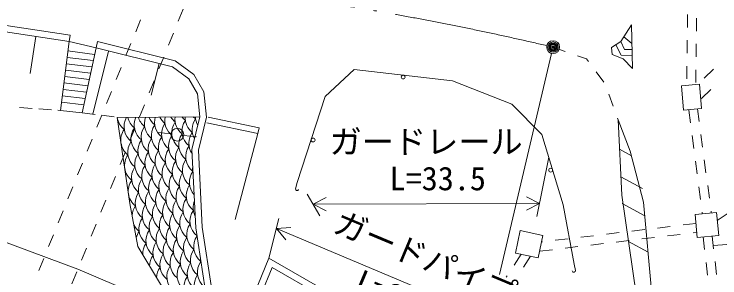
# Model space of a CAD drawing. Units: millimetres, scale not verified. Extents: x 40000 to 680000, y 20000 to 380000.
# Drawn here: x 183840 to 238660, y 273440 to 293912 of the extents above; entities that cross this region are included whole.
import ezdxf
from ezdxf.enums import TextEntityAlignment as Align

# ---------------------------------------------------------------- set-up
doc = ezdxf.new("R2010")
doc.units = ezdxf.units.MM
doc.header["$LTSCALE"] = 1000
doc.header["$PDMODE"] = 32
doc.header["$PDSIZE"] = 500
doc.linetypes.add('LONG_DASHED_DOTTED', pattern=[15.25, 12, -1.5, 0.25, -1.5])
for name, color, linetype, lineweight in [('M-BGD', 7, 'Continuous', 13), ('M-BMK', 2, 'Continuous', 13), ('M-STR-HTXT', 7, 'Continuous', 13)]:
    doc.layers.add(name, color=color, linetype=linetype, lineweight=lineweight)
doc.layers.add('M-OTRS', color=6, linetype='Continuous')
doc.styles.add('ＭＳ ゴシック', font='')
doc.styles.get('ＭＳ ゴシック').set_extended_font_data('MS Gothic')

msp = doc.modelspace()

# ---------------------------------------------------------------- linework, layer by layer
at = {"layer": 'M-BGD'}
for p, q in [((196594, 293364), (196969, 294290)), ((236148, 293881), (236136, 292881)), ((193281, 292548), (193656, 293475)), ((236844, 293598), (236833, 292598)), ((231790, 293085), (230954, 291779)), ((231871, 289679), (231790, 293085)), ((188106, 291780), (183158, 292538)), ((188106, 291780), (188182, 292275)), ((195843, 291510), (196218, 292437)), ((185524, 292176), (185084, 289303)), ((187438, 286431), (188106, 291780)), ((190201, 291290), (188106, 291780)), ((190322, 291775), (190201, 291290)), ((230954, 291779), (230240, 291310)), ((230954, 291779), (231260, 291168)), ((231187, 292143), (231824, 291635)), ((236125, 291881), (236113, 290881)), ((190201, 291290), (189132, 286253)), ((196131, 289819), (190201, 291290)), ((192530, 290694), (192905, 291621)), ((230240, 291310), (230281, 290780)), ((230572, 291528), (230994, 290719)), ((231260, 291168), (231836, 291171)), ((236821, 291598), (236810, 290598)), ((187953, 290554), (189991, 290300)), ((188015, 291051), (190095, 290790)), ((191172, 291049), (189955, 286145)), ((195092, 289656), (195467, 290583)), ((230281, 290780), (231137, 290433)), ((230994, 290719), (231847, 290701)), ((187891, 290058), (189887, 289809)), ((195096, 290076), (194487, 287623)), ((231137, 290433), (231871, 289679)), ((187829, 289562), (189783, 289318)), ((191779, 288841), (192154, 289768)), ((197423, 288883), (196131, 289819)), ((236102, 289881), (236090, 288881)), ((236798, 289598), (236787, 288598)), ((238167, 289635), (237444, 288944)), ((187767, 289066), (189678, 288827)), ((187705, 288570), (189574, 288336)), ((194341, 287803), (194716, 288730)), ((198092, 287724), (197423, 288883)), ((187643, 288074), (189470, 287845)), ((191028, 286987), (191403, 287914)), ((237957, 288050), (237234, 287359)), ((187581, 287578), (189366, 287354)), ((198270, 285941), (198092, 287724)), ((187519, 287081), (189261, 286864)), ((193590, 285949), (193965, 286876)), ((184252, 286658), (185249, 286587)), ((185748, 286551), (186745, 286480)), ((187244, 286445), (187438, 286431)), ((189132, 286253), (187438, 286431)), ((189132, 286253), (190123, 286123)), ((236235, 286465), (236365, 285473)), ((236929, 286556), (237059, 285565)), ((190277, 285133), (190652, 286060)), ((190619, 286058), (191610, 285928)), ((198270, 285941), (191851, 285896)), ((191851, 285896), (192832, 279209)), ((197646, 283400), (198270, 285941)), ((198900, 285902), (202864, 285084)), ((230750, 285719), (231033, 279871)), ((231694, 283266), (230750, 285719)), ((198809, 285462), (202774, 284644)), ((202864, 285084), (202774, 284644)), ((192839, 284095), (193214, 285022)), ((195027, 284722), (196021, 284612)), ((202774, 284644), (201008, 277973)), ((237189, 284573), (237320, 283582)), ((189526, 283280), (189901, 284207)), ((197015, 284501), (198009, 284391)), ((236495, 284482), (236626, 283490)), ((230862, 283423), (231785, 282917)), ((192088, 282242), (192463, 283169)), ((197958, 277337), (197646, 283400)), ((232731, 279305), (231694, 283266)), ((188775, 281426), (189150, 282353)), ((236756, 282499), (236886, 281507)), ((237450, 282590), (237580, 281599)), ((191337, 280388), (191712, 281315)), ((230965, 281293), (232636, 280376)), ((205698, 280364), (205834, 280846)), ((188024, 279573), (188399, 280499)), ((237017, 280516), (237147, 279525)), ((237711, 280607), (237841, 279616)), ((241913, 280220), (238459, 277893)), ((231033, 279871), (233109, 265627)), ((190586, 278535), (190961, 279461)), ((192832, 279209), (193456, 275866)), ((231065, 279210), (232826, 278245)), ((233580, 269778), (232731, 279305)), ((187273, 277719), (187648, 278646)), ((237277, 278533), (237293, 278415)), ((237972, 278624), (237990, 278480)), ((188797, 274119), (179547, 277560)), ((189835, 276681), (190210, 277608)), ((234806, 277431), (233814, 277311)), ((236792, 277669), (235799, 277550)), ((198672, 272567), (197958, 277337)), ((230835, 276953), (229842, 276834)), ((232821, 277192), (231828, 277073)), ((236572, 276938), (236857, 276972)), ((186522, 275865), (186897, 276792)), ((226864, 276476), (225871, 276357)), ((228849, 276715), (227856, 276596)), ((230615, 276222), (231607, 276341)), ((232600, 276460), (233593, 276580)), ((234586, 276699), (235579, 276818)), ((237360, 276624), (237476, 275631)), ((238057, 276689), (238173, 275696)), ((189084, 274827), (189459, 275754)), ((193456, 275866), (195283, 272834)), ((224878, 276238), (224806, 276229)), ((226643, 275745), (227636, 275864)), ((228629, 275983), (229622, 276103)), ((231560, 276258), (233077, 275426)), ((242520, 276273), (238143, 275953)), ((223214, 275268), (222671, 274428)), ((224657, 275506), (225650, 275625)), ((185771, 274012), (186146, 274938)), ((223950, 275117), (223407, 274277)), ((238290, 274703), (238406, 273709)), ((203878, 274253), (187207, 233354)), ((197765, 270317), (188797, 274119)), ((217236, 266581), (203878, 274253)), ((227436, 274018), (227353, 274512)), ((237593, 274637), (237709, 273644)), ((188333, 272974), (188708, 273900)), ((222129, 273588), (222065, 273490))]:
    msp.add_line(p, q, dxfattribs=at)
for points in [[(188182, 292275), (183216, 293035), (177262, 293528), (171802, 293796), (162158, 293796), (147166, 293618), (135677, 292992), (128229, 291960), (121850, 290343), (108098, 285476)], [(183845, 234443), (199186, 272506), (198456, 277387), (198149, 283352), (198776, 285905), (198579, 287880), (197803, 289225), (196345, 290281), (190322, 291775)], [(205834, 280846), (208003, 287528), (210259, 289610), (217895, 288743), (222494, 286920), (224837, 284578), (226485, 279111), (227353, 274512)], [(217356, 267089), (203631, 274972), (186744, 233543)]]:
    msp.add_lwpolyline(points, dxfattribs=at)
for points in [[(235682, 288347), (235838, 286465), (237240, 286582), (237083, 288464)], [(236727, 278362), (238400, 278518), (238567, 276737), (236894, 276580)], [(223134, 277107), (224912, 276741), (224552, 274993), (222774, 275359)]]:
    msp.add_lwpolyline(points, close=True, dxfattribs=at)
for centre, radius in [((214060, 289028), 150), ((196518, 284556), 500), ((207061, 284141), 150), ((225517, 281801), 150)]:
    msp.add_circle(centre, radius, dxfattribs=at)
for centre, radius, start, end in [((193286, 286106), 1450, 188.3439, 231.9467), ((193826, 285175), 1450, 149.9564, 231.9467), ((194077, 286223), 1450, 192.7847, 231.9467), ((194618, 285291), 1450, 154.9057, 231.9467), ((194869, 286339), 1450, 197.3026, 231.9467), ((195409, 285407), 1450, 159.6585, 231.9467), ((195660, 286455), 1450, 201.9317, 231.9467), ((196201, 285523), 1450, 164.2661, 231.9467), ((196452, 286571), 1450, 206.7139, 231.9467), ((196993, 285639), 1450, 168.7687, 231.9467), ((197243, 286687), 1450, 211.7027, 231.9467), ((197784, 285756), 1450, 173.1994, 231.9467), ((198325, 284824), 1450, 144.7411, 231.9467), ((198035, 286803), 1450, 216.9719, 231.9467), ((198576, 285872), 1450, 177.5871, 231.9467), ((199116, 284940), 1450, 144.7411, 209.2068), ((198826, 286919), 1450, 222.6297, 231.9467), ((199367, 285988), 1450, 181.9584, 209.5779), ((194367, 284244), 1450, 144.7411, 231.9467), ((195159, 284360), 1450, 144.7411, 231.9467), ((195950, 284476), 1450, 144.7411, 231.9467), ((196742, 284592), 1450, 144.7411, 231.9467), ((197533, 284708), 1450, 144.7411, 231.9467), ((193576, 284128), 1450, 144.7411, 188.3233), ((198074, 283777), 1450, 144.7411, 231.9467), ((198866, 283893), 1450, 144.7411, 213.9099), ((194117, 283196), 1450, 144.7411, 231.9467), ((194908, 283312), 1450, 144.7411, 231.9467), ((195700, 283428), 1450, 144.7411, 231.9467), ((196491, 283544), 1450, 144.7411, 231.9467), ((197283, 283661), 1450, 144.7411, 231.9467), ((193576, 284128), 1450, 188.3645, 231.9467), ((197032, 282613), 1450, 144.7411, 231.9467), ((197824, 282729), 1450, 144.7411, 231.9467), ((198615, 282845), 1450, 144.7411, 231.9467), ((193866, 282149), 1450, 144.7411, 188.3147), ((194658, 282265), 1450, 144.7411, 231.9467), ((195449, 282381), 1450, 144.7411, 231.9467), ((196241, 282497), 1450, 144.7411, 231.9467), ((196781, 281566), 1450, 144.7411, 231.9467), ((197573, 281682), 1450, 144.7411, 231.9467), ((198365, 281798), 1450, 144.7411, 231.9467), ((193866, 282149), 1450, 188.3731, 231.9467), ((194407, 281217), 1450, 144.7411, 231.9467), ((195198, 281333), 1450, 144.7411, 231.9467), ((195990, 281450), 1450, 144.7411, 231.9467), ((199156, 281914), 1450, 173.7833, 192.1096), ((195739, 280402), 1450, 144.7411, 231.9467), ((196531, 280518), 1450, 144.7411, 231.9467), ((197322, 280634), 1450, 144.7411, 231.9467), ((198114, 280750), 1450, 144.7411, 231.9467), ((198905, 280866), 1450, 144.7411, 221.9168), ((194156, 280170), 1450, 144.7411, 188.3081), ((194948, 280286), 1450, 144.7411, 231.9467), ((195489, 279355), 1450, 144.7411, 231.9467), ((196280, 279471), 1450, 144.7411, 231.9467), ((197072, 279587), 1450, 144.7411, 231.9467), ((197863, 279703), 1450, 144.7411, 231.9467), ((198655, 279819), 1450, 144.7411, 231.9467), ((205818, 280330), 125, 164.2774, 344.2774), ((194156, 280170), 1450, 188.3796, 231.9467), ((194697, 279239), 1450, 144.7411, 231.9467), ((198404, 278772), 1450, 144.7411, 231.9467), ((195238, 278307), 1450, 144.7411, 231.9467), ((196030, 278423), 1450, 144.7411, 231.9467), ((196821, 278539), 1450, 144.7411, 231.9467), ((197613, 278655), 1450, 144.7411, 231.9467), ((199196, 278888), 1450, 158.0697, 207.8232), ((194446, 278191), 1450, 144.7411, 175.5747), ((198153, 277724), 1450, 144.7411, 231.9467), ((198945, 277840), 1450, 144.7411, 231.9467), ((194987, 277260), 1450, 144.7411, 231.9467), ((195779, 277376), 1450, 144.7411, 231.9467), ((196570, 277492), 1450, 144.7411, 231.9467), ((197362, 277608), 1450, 144.7411, 231.9467), ((194446, 278191), 1450, 205.5724, 231.9467), ((197111, 276561), 1450, 144.7411, 231.9467), ((197903, 276677), 1450, 144.7411, 231.9467), ((198694, 276793), 1450, 144.7411, 231.9467), ((194737, 276212), 1450, 144.7411, 166.3944), ((195528, 276328), 1450, 144.7411, 231.9467), ((196320, 276444), 1450, 144.7411, 231.9467), ((196861, 275513), 1450, 144.7411, 231.9467), ((197652, 275629), 1450, 144.7411, 231.9467), ((198444, 275745), 1450, 144.7411, 231.9467), ((199235, 275861), 1450, 144.7411, 231.9467), ((199486, 276909), 1450, 185.1537, 191.8555), ((195278, 275281), 1450, 144.7411, 181.2858), ((196069, 275397), 1450, 144.7411, 231.9467), ((196610, 274466), 1450, 144.7411, 231.9467), ((197401, 274582), 1450, 144.7411, 231.9467), ((198193, 274698), 1450, 144.7411, 231.9467), ((198985, 274814), 1450, 144.7411, 231.9467), ((195818, 274350), 1450, 144.7411, 179.9066), ((199525, 273883), 1450, 144.7411, 231.9467), ((199776, 274930), 1450, 182.45, 194.5591), ((196359, 273418), 1450, 144.7411, 178.5801), ((197151, 273534), 1450, 144.7411, 231.9467), ((197942, 273650), 1450, 144.7411, 231.9467), ((198734, 273766), 1450, 144.7411, 231.9467), ((198483, 272719), 1450, 144.7411, 231.9467), ((199275, 272835), 1450, 144.7411, 229.5842), ((227313, 273997), 125, 189.5817, 9.5817)]:
    msp.add_arc(centre, radius, start, end, dxfattribs=at)
at = {"layer": 'M-BMK'}
for p, q in [((225708, 291348), (226651, 291015)), ((227594, 290683), (228298, 290435)), ((228298, 290435), (228450, 290232)), ((229050, 289432), (229650, 288632)), ((230021, 287708), (230365, 286769)), ((230710, 285830), (230750, 285719))]:
    msp.add_line(p, q, dxfattribs=at)
for radius in [500, 400, 300, 200, 100, 20]:
    msp.add_circle((225708, 291348), radius, dxfattribs=at)
at = {"layer": 'M-BMK', "linetype": 'LONG_DASHED_DOTTED'}
msp.add_arc((172846, 67505), 230000, 76.83723, 93.92033, dxfattribs=at)
at = {"layer": 'M-BMK'}
msp.add_point((225708, 291348), dxfattribs=at)
at = {"layer": 'M-OTRS'}
msp.add_point((225708, 291348), dxfattribs=at)
at = {"layer": 'M-STR-HTXT'}
for p, q in [((225593, 290861), (221542, 273709)), ((225373, 282798), (224443, 278195)), ((206609, 279944), (207588, 278265)), ((207071, 279152), (208069, 279676)), ((224649, 279216), (223648, 279733)), ((207071, 279152), (224649, 279216)), ((207071, 279152), (208073, 278636)), ((224649, 279216), (223651, 278693)), ((203631, 274972), (204413, 278060)), ((204212, 277265), (205335, 277358)), ((204212, 277265), (227278, 267605)), ((204212, 277265), (204933, 276399))]:
    msp.add_line(p, q, dxfattribs=at)

# ---------------------------------------------------------------- texts
at = {"layer": 'M-STR-HTXT', "style": 'ＭＳ ゴシック'}
for s, p in [('ガードレール', (215841, 282542)), ('L=33.5', (216749, 279688))]:
    msp.add_text(s, height=1833, dxfattribs=at).set_placement(p, align=Align.BOTTOM_CENTER)
for s, p in [('ガードパイプ', (215211, 273650)), ('L=27.5', (213393, 270502))]:
    msp.add_text(s, height=1833, rotation=337.277, dxfattribs=at).set_placement(p, align=Align.BOTTOM_CENTER)

doc.saveas('drawing.dxf')
